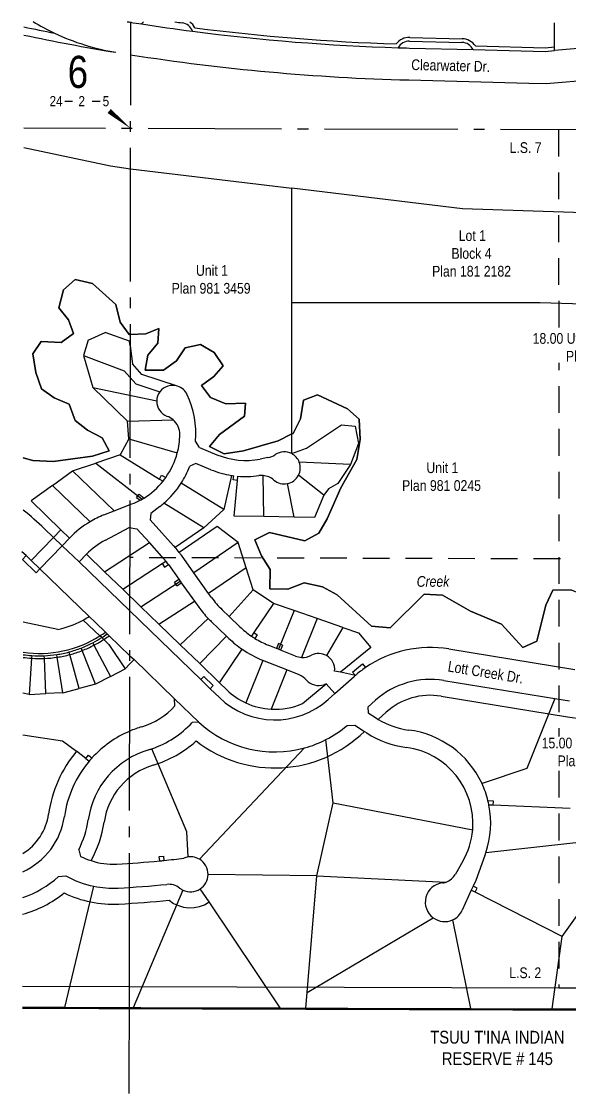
# Model space of a CAD drawing. Extents: x -19176 to -17597, y 5652440 to 5654285.
# Drawn here: x -18986 to -18472, y 5652442 to 5653446 of the extents above; entities that cross this region are included whole.
import ezdxf
from ezdxf.enums import TextEntityAlignment as Align

# ---------------------------------------------------------------- set-up
doc = ezdxf.new("R2010")
doc.units = 0
doc.header["$LTSCALE"] = 5
doc.header["$PDSIZE"] = 0.5
for name, pattern in [('BORDER2', [22.225, 6.35, -3.175, 6.35, -3.175, 0, -3.175]), ('foc-LSD', [8, 5, -3]), ('foc-QUARTERLINE', [33, 25, -3, 2, -3])]:
    doc.linetypes.add(name, pattern=pattern)
doc.layers.get('Defpoints').update_dxf_attribs({"color": 9})
for name, color, linetype in [('10', 1, 'Continuous'), ('9', 3, 'Continuous'), ('F-RW', 190, 'Continuous'), ('L-33', 7, 'Continuous'), ('L-QSEC', 8, 'foc-QUARTERLINE'), ('L-SEC', 7, 'Continuous'), ('L-SECLBL', 7, 'Continuous'), ('L-SECTION-LSD', 7, 'foc-LSD'), ('L-TITLEDB', 4, 'Continuous'), ('L-TITLEDB-T', 4, 'Continuous'), ('T-WATER', 160, 'Continuous'), ('T-WATER-T', 170, 'Continuous')]:
    doc.layers.add(name, color=color, linetype=linetype)
doc.layers.add('AS-COUNTY', color=7, linetype='BORDER2', lineweight=60, true_color=0xcc33ff)
doc.layers.add('F-RW-T', color=190, linetype='Continuous', lineweight=9)
doc.styles.add('100L', font='ARIALN.TTF', dxfattribs={"height": 11})
doc.styles.add('240', font='ARIALN.TTF', dxfattribs={"height": 30})
doc.styles.add('80CG', font='ARIALN.TTF', dxfattribs={"height": 10})
doc.styles.add('80L', font='ARIALN.TTF', dxfattribs={"height": 10})
doc.styles.add('foc-LtypeFont', font='ARIALN.TTF', dxfattribs={"height": 7.35})
doc.styles.add('SIMPLEX', font='ARIALN.TTF')
doc.linetypes.add('foc-TOPO-flowdirection-NOLINE', pattern='A,0,[">",foc-LtypeFont,S=0.3,R=0,X=0,Y=-0.945],-20,[">",foc-LtypeFont,S=0.3,R=0,X=0,Y=-0.945],0', length=20)
doc.dimstyles.new('Compass 5 000', dxfattribs={"dimscale": 5, "dimtxt": 9, "dimasz": 2, "dimexe": 0.2, "dimexo": 0.0625, "dimgap": 0.5, "dimtad": 0, "dimtih": 1, "dimtoh": 1, "dimzin": 0, "dimdsep": 46, "dimtxsty": '80CG', "dimcen": 0.1, "dimse1": 1, "dimse2": 1, "dimclrd": 256, "dimclrt": 256, "dimaunit": 1, "dimadec": 4, "dimazin": 0, "dimtfac": 0.06, "dimtofl": 0, "dimtmove": 0, "dimatfit": 1, "dimfxl": 0.2, "dimtolj": 1, "dimtzin": 0, "dimlwd": -1, "dimarcsym": 0})

# ---------------------------------------------------------------- blocks, each defined once
blk = doc.blocks.new('L-SECLBL')
at = {"layer": '9', "color": 7}
for p, q in [((-5.1, -27.8), (-12.3, -27.8)), ((20.7, -27.8), (13.5, -27.8))]:
    blk.add_line(p, q, dxfattribs=at)
at = {"layer": '10', "color": 2, "style": 'SIMPLEX'}
blk.add_attdef('SEC', text='', height=30, dxfattribs=at).set_placement((0, 0), align=Align.MIDDLE)
at = {"layer": '10', "color": 5, "style": '80L'}
blk.add_attdef('TWP', text='', height=9.5, dxfattribs=at).set_placement((-14.4, -27.4), align=Align.MIDDLE_RIGHT)
blk.add_attdef('RGE', text='', height=9.5, dxfattribs=at).set_placement((3.6, -27.4), align=Align.MIDDLE_CENTER)
blk.add_attdef('MER', text='', height=9.5, dxfattribs=at).set_placement((23.2, -27.4), align=Align.MIDDLE_LEFT)
blk = doc.blocks.new('*D18')
at = {"layer": 'Defpoints', "color": 0, "transparency": 16777216}
for p in [(-18373.2, 5652785.4), (-18360.1, 5652792.8), (-18352.5, 5652779.4)]:
    blk.add_point(p, dxfattribs=at)
at = {"layer": 'F-RW-T', "transparency": 16777216}
for p, q in [((-18343.8, 5652784.3), (-18335.1, 5652789.2)), ((-18374.3, 5652767), (-18383, 5652762.1)), ((-18383, 5652762.1), (-18393, 5652762.1))]:
    blk.add_line(p, q, dxfattribs=at)
for points in [[(-18344.6, 5652785.7), (-18343, 5652782.8), (-18352.5, 5652779.4)], [(-18375.1, 5652768.5), (-18373.5, 5652765.6), (-18365.6, 5652772)]]:
    blk.add_solid(points, dxfattribs=at)
at = {"layer": 'F-RW-T', "transparency": 16777216, "insert": (-18446.7, 5652762.1), "char_height": 10, "attachment_point": 5, "style": '80CG', "bg_fill": 3, "box_fill_scale": 1.1, "bg_fill_color": 256, "bg_fill_true_color": 13158600, "bg_fill_transparency": 0}
blk.add_mtext('\\A1;15.00 Drainage R/W\\PPlan 981 0247', dxfattribs=at)
blk = doc.blocks.new('*D19')
at = {"layer": 'Defpoints', "color": 0, "transparency": 16777216}
for p in [(-18348.9, 5653140.8), (-18348.9, 5653116.3), (-18331, 5653116.3)]:
    blk.add_point(p, dxfattribs=at)
at = {"layer": 'F-RW-T', "transparency": 16777216}
for p, q in [((-18358.9, 5653140.8), (-18368.9, 5653140.8)), ((-18320.9, 5653140.7), (-18310.9, 5653140.7))]:
    blk.add_line(p, q, dxfattribs=at)
for points in [[(-18358.9, 5653142.5), (-18358.9, 5653139.1), (-18348.9, 5653140.8)], [(-18320.9, 5653142.4), (-18320.9, 5653139.1), (-18330.9, 5653140.8)]]:
    blk.add_solid(points, dxfattribs=at)
at = {"layer": 'F-RW-T', "transparency": 16777216, "insert": (-18438.9, 5653140.8), "char_height": 10, "attachment_point": 5, "style": '80CG', "bg_fill": 3, "box_fill_scale": 1.1, "bg_fill_color": 256, "bg_fill_true_color": 13158600, "bg_fill_transparency": 0}
blk.add_mtext('\\A1;18.00 Utility & Access R/W\\PPlan 981 0246', dxfattribs=at)

msp = doc.modelspace()

# ---------------------------------------------------------------- linework, layer by layer
at = {"layer": 'AS-COUNTY', "const_width": 2, "flags": 128}
msp.add_lwpolyline([(-18984.664, 5652522.649), (-17980.058, 5652519.416)], dxfattribs=at)
at = {"layer": 'F-RW'}
for p, q in [((-18622.195, 5653427.443), (-18573.223, 5653426.206)), ((-18622.106, 5653430.924), (-18573.133, 5653429.705)), ((-18560.66, 5653422.919), (-18495.412, 5653421.242)), ((-18495.412, 5653421.242), (-18486.573, 5653422.011)), ((-18856.415, 5653017.589), (-18854.371, 5653021.347)), ((-18854.371, 5653021.347), (-18850.572, 5653019.056)), ((-18787.269, 5653016.689), (-18786.927, 5653020.72)), ((-18783.323, 5653016.31), (-18787.269, 5653016.689)), ((-18877.825, 5653000.291), (-18875.372, 5653003.384)), ((-18877.825, 5653000.291), (-18874.552, 5652997.714)), ((-18875.372, 5653003.384), (-18870.823, 5652999.805)), ((-18948.778, 5652970.142), (-18955.703, 5652962.959)), ((-18955.703, 5652962.959), (-18976.626, 5652941.351)), ((-18984.776, 5652942.268), (-18981.299, 5652945.861)), ((-18931.703, 5652939.994), (-18924.734, 5652947.197)), ((-18984.776, 5652942.268), (-18972.01, 5652929.94)), ((-18853.822, 5652938.575), (-18851.666, 5652935.22)), ((-18851.666, 5652935.22), (-18848.056, 5652937.527)), ((-18972.01, 5652929.94), (-18968.54, 5652933.55)), ((-18842.404, 5652921.101), (-18838.286, 5652923.747)), ((-18840.108, 5652917.601), (-18842.404, 5652921.101)), ((-18840.108, 5652917.601), (-18835.954, 5652920.485)), ((-18912.146, 5652870.849), (-18927.851, 5652885.619)), ((-18768.148, 5652873.875), (-18764.844, 5652871.618)), ((-18910.345, 5652869.155), (-18912.146, 5652870.849)), ((-18764.844, 5652871.618), (-18767.043, 5652868.396)), ((-18744.915, 5652863.602), (-18746.777, 5652858.953)), ((-18741.202, 5652862.113), (-18744.915, 5652863.602)), ((-18741.202, 5652862.113), (-18743.064, 5652857.466)), ((-18675.596, 5652836.879), (-18666.474, 5652844.671)), ((-18666.474, 5652844.671), (-18663.419, 5652841.139)), ((-18672.938, 5652833.805), (-18687.023, 5652836.695)), ((-18675.596, 5652836.879), (-18672.938, 5652833.805)), ((-18817.615, 5652829.873), (-18814.832, 5652832.749)), ((-18814.832, 5652832.749), (-18806.206, 5652824.19)), ((-18806.206, 5652824.19), (-18808.988, 5652821.335)), ((-18700.207, 5652825.912), (-18692.112, 5652816.878)), ((-18592.799, 5652814.353), (-18474.528, 5652794.953)), ((-18651.642, 5652792.648), (-18644.156, 5652799.357)), ((-18925.425, 5652755.97), (-18922.999, 5652759.143)), ((-18922.999, 5652759.143), (-18919.595, 5652756.566)), ((-18543.765, 5652716.186), (-18548.843, 5652716.454)), ((-18543.927, 5652712.192), (-18543.765, 5652716.186)), ((-18856.66, 5652664.215), (-18852.675, 5652664.643)), ((-18856.226, 5652660.17), (-18856.66, 5652664.215)), ((-18852.675, 5652664.643), (-18852.244, 5652660.561)), ((-18559.084, 5652634.515), (-18562.812, 5652636.419)), ((-18560.903, 5652630.948), (-18559.084, 5652634.515))]:
    msp.add_line(p, q, dxfattribs=at)
for centre, radius, start, end in [((-18863.494, 5653436.463), 11.985, 130.707647, 144.186622), ((-18572.315, 5655387.947), 1961.104, 262.098355, 262.297822), ((-18836.875, 5653432.684), 15.481, 27.853775, 55.370822), ((-18572.557, 5655387.961), 1990.068, 258.089437, 258.930281), ((-18836.888, 5653432.677), 11.985, 19.601444, 81.659731), ((-18572.127, 5655387.904), 1964.099, 262.656094, 268.169853), ((-18622.521, 5653415.449), 15.481, 88.465706, 142.809186), ((-18622.51, 5653415.462), 11.985, 88.492367, 151.122489), ((-18573.52, 5653414.224), 11.985, 25.824722, 88.581333), ((-18573.471, 5653414.228), 15.481, 34.15183, 88.747836), ((-18774.379, 5653107.306), 87.49, 260.441972, 261.7544), ((-18915.196, 5652889.543), 97.489, 37.516072, 41.056633), ((-18968.538, 5652959.421), 105, 302.484111, 305.838475), ((-18968.579, 5652959.395), 105, 261.466115, 302.510678), ((-18968.595, 5652959.374), 109.796, 297.59668, 303.142497), ((-18968.531, 5652959.425), 107.398, 302.804856, 306.063925), ((-18968.589, 5652959.378), 109.796, 303.139333, 306.322894), ((-18968.61, 5652959.367), 109.796, 284.967164, 291.282925), ((-18968.602, 5652959.371), 109.796, 291.278353, 297.600931), ((-18968.651, 5652959.363), 109.796, 261.875328, 266.032769), ((-18968.641, 5652959.362), 109.796, 266.027364, 272.34478), ((-18968.635, 5652959.362), 109.796, 272.341678, 278.659703), ((-18968.624, 5652959.364), 109.796, 278.653947, 284.97463), ((-18602.803, 5652753.172), 61.993, 80.713361, 131.840408), ((-18455.876, 5652913.481), 119.987, 261.05703, 295.948164), ((-18748.423, 5652867.168), 119.987, 232.141797, 314.364003), ((-18892.176, 5652850.107), 104.639, 286.631694, 312.072936), ((-18843.59, 5652687.404), 117.837, 140.231161, 171.927714), ((-18843.532, 5652687.235), 65.343, 106.624583, 171.822483), ((-19011.876, 5652711.348), 52.144, 301.739316, 351.844444), ((-19011.747, 5652711.677), 104.639, 330.690858, 351.676522), ((-19011.843, 5652711.35), 104.639, 285.130057, 309.179853), ((-18899.924, 5652724.314), 104.639, 244.034986, 273.000478), ((-18940.744, 5653543.208), 924.549, 272.870325, 275.794508), ((-18827.528, 5652647.689), 31.397, 230.730544, 304.202903)]:
    msp.add_arc(centre, radius, start, end, dxfattribs=at)
at = {"layer": 'L-QSEC'}
for p, q in [((-18884.634, 5652542.437), (-18883.269, 5653445.583)), ((-18082.036, 5653343.244), (-18983.42, 5653345.875)), ((-18884.785, 5652442.437), (-18884.634, 5652542.437))]:
    msp.add_line(p, q, dxfattribs=at)
at = {"layer": 'L-SEC'}
for p, q in [((-18884.634, 5652542.437), (-18984.633, 5652542.761)), ((-18482.37, 5652541.13), (-18884.634, 5652542.437)), ((-18080.108, 5652539.823), (-18482.37, 5652541.13)), ((-18984.664, 5652522.649), (-18884.664, 5652522.325)), ((-18884.664, 5652522.325), (-18482.362, 5652521.019)), ((-18482.362, 5652521.019), (-18080.06, 5652519.711))]:
    msp.add_line(p, q, dxfattribs=at)
at = {"layer": 'L-SECLBL', "flags": 128}
msp.add_lwpolyline([(-18883.42, 5653345.584, 0, 5, 0), (-18903.493, 5653362.048, 0, 0, 0)], format="xyseb", dxfattribs=at)
at = {"layer": 'L-SECTION-LSD'}
for p, q in [((-18482.728, 5653344.414), (-18482.37, 5652541.13)), ((-18081.073, 5652941.533), (-18884.027, 5652944.01))]:
    msp.add_line(p, q, dxfattribs=at)
at = {"layer": 'L-TITLEDB'}
for p, q in [((-18883.489, 5653445.094), (-18883.497, 5653422.331)), ((-18486.573, 5653422.011), (-18486.463, 5653444.425)), ((-18486.573, 5653422.011), (-18486.463, 5653444.425)), ((-18324.731, 5653432.758), (-18486.592, 5653418.5)), ((-18883.497, 5653422.331), (-18883.505, 5653414.733)), ((-18622.376, 5653420.988), (-18562.731, 5653419.445)), ((-18622.376, 5653420.988), (-18562.731, 5653419.445)), ((-18562.731, 5653419.445), (-18495.304, 5653417.74)), ((-18562.731, 5653419.445), (-18495.304, 5653417.74)), ((-18495.304, 5653417.74), (-18486.592, 5653418.5)), ((-18495.304, 5653417.74), (-18486.592, 5653418.5)), ((-18486.592, 5653418.5), (-18486.573, 5653422.011)), ((-18486.592, 5653418.5), (-18486.573, 5653422.011)), ((-18494.346, 5653387.777), (-18341.332, 5653401.166)), ((-18623.081, 5653391.075), (-18510.577, 5653388.191)), ((-18510.577, 5653388.191), (-18494.346, 5653387.777)), ((-18983.447, 5653327.865), (-18902.312, 5653310.575)), ((-18983.447, 5653327.865), (-18902.312, 5653310.575)), ((-18902.312, 5653310.575), (-18883.407, 5653308.014)), ((-18902.312, 5653310.575), (-18883.407, 5653308.014)), ((-18883.407, 5653308.014), (-18732.492, 5653289.739)), ((-18883.407, 5653308.014), (-18732.492, 5653289.739)), ((-18572.681, 5653270.424), (-18732.492, 5653289.739)), ((-18732.472, 5653182.491), (-18732.492, 5653289.739)), ((-18572.681, 5653270.424), (-18732.492, 5653289.739)), ((-18400.777, 5653264.617), (-18572.681, 5653270.424)), ((-18400.777, 5653264.617), (-18572.681, 5653270.424)), ((-18732.585, 5653041.33), (-18732.472, 5653182.491)), ((-18732.585, 5653041.33), (-18732.472, 5653182.491)), ((-18499.899, 5653182.449), (-18732.472, 5653182.491)), ((-18499.899, 5653182.449), (-18732.472, 5653182.491)), ((-18403.295, 5653179.404), (-18499.899, 5653182.449)), ((-18403.295, 5653179.404), (-18499.899, 5653182.449)), ((-18923.146, 5653147.571), (-18907.274, 5653154.878)), ((-18923.146, 5653147.571), (-18907.274, 5653154.878)), ((-18884.364, 5653146.628), (-18907.274, 5653154.878)), ((-18884.364, 5653146.628), (-18907.274, 5653154.878)), ((-18923.146, 5653147.571), (-18927.448, 5653133.162)), ((-18923.146, 5653147.571), (-18927.448, 5653133.162)), ((-18883.763, 5653142.228), (-18884.364, 5653146.628)), ((-18883.763, 5653142.228), (-18884.364, 5653146.628)), ((-18883.763, 5653142.228), (-18881.65, 5653125.281)), ((-18883.763, 5653142.228), (-18881.65, 5653125.281)), ((-18927.448, 5653133.162), (-18889.468, 5653118.861)), ((-18927.448, 5653133.162), (-18918.964, 5653103.285)), ((-18927.448, 5653133.162), (-18918.964, 5653103.285)), ((-18872.842, 5653115.273), (-18881.65, 5653125.281)), ((-18872.842, 5653115.273), (-18881.65, 5653125.281)), ((-18889.468, 5653118.861), (-18878.475, 5653106.59)), ((-18839.482, 5653104.561), (-18872.842, 5653115.273)), ((-18839.482, 5653104.561), (-18872.842, 5653115.273)), ((-18878.475, 5653106.59), (-18855.956, 5653099.325)), ((-18918.964, 5653103.285), (-18858.994, 5653090.68)), ((-18886.399, 5653071.673), (-18918.964, 5653103.285)), ((-18886.399, 5653071.673), (-18918.964, 5653103.285)), ((-18886.399, 5653071.673), (-18843.689, 5653073.082)), ((-18885.083, 5653055.291), (-18886.399, 5653071.673)), ((-18885.083, 5653055.291), (-18886.399, 5653071.673)), ((-18718.879, 5653046.379), (-18686.091, 5653068.355)), ((-18686.091, 5653068.355), (-18673.299, 5653067.115)), ((-18673.299, 5653067.115), (-18670.143, 5653050.696)), ((-18885.083, 5653055.291), (-18893.295, 5653040.222)), ((-18885.083, 5653055.291), (-18893.295, 5653040.222)), ((-18885.083, 5653055.291), (-18839.706, 5653041.996)), ((-18819.01, 5653046.94), (-18822.691, 5653053.097)), ((-18819.01, 5653046.94), (-18822.691, 5653053.097)), ((-18819.01, 5653046.94), (-18802.64, 5653040.299)), ((-18819.01, 5653046.94), (-18802.64, 5653040.299)), ((-18732.585, 5653041.33), (-18718.879, 5653046.379)), ((-18670.143, 5653050.696), (-18677.414, 5653031.173)), ((-18893.295, 5653040.222), (-18915.895, 5653032.425)), ((-18893.295, 5653040.222), (-18915.895, 5653032.425)), ((-18893.295, 5653040.222), (-18856.415, 5653017.589)), ((-18754.897, 5653037.584), (-18762.001, 5653036.215)), ((-18754.897, 5653037.584), (-18762.001, 5653036.215)), ((-18956.656, 5653011.609), (-18937.961, 5653025.283)), ((-18956.656, 5653011.609), (-18937.961, 5653025.283)), ((-18937.961, 5653025.283), (-18915.895, 5653032.425)), ((-18937.961, 5653025.283), (-18915.895, 5653032.425)), ((-18937.961, 5653025.283), (-18898.85, 5652987.818)), ((-18915.895, 5653032.425), (-18872.66, 5652998.737)), ((-18822.312, 5653032.049), (-18827.995, 5653029.526)), ((-18808.21, 5653026.326), (-18822.312, 5653032.049)), ((-18677.414, 5653031.173), (-18725.51, 5653033.382)), ((-18677.414, 5653031.173), (-18689.471, 5653013.545)), ((-18856.415, 5653017.589), (-18853.001, 5653015.703)), ((-18788.906, 5653021.03), (-18796.108, 5652989.196)), ((-18786.412, 5652982.826), (-18783.323, 5653016.31)), ((-18783.323, 5653016.31), (-18782.943, 5653020.285)), ((-18758.763, 5652982.377), (-18759.454, 5653020.854)), ((-18702.635, 5653002.555), (-18726.198, 5653021.138)), ((-18956.656, 5653011.609), (-18976.66, 5652997.058)), ((-18956.656, 5653011.609), (-18976.66, 5652997.058)), ((-18956.656, 5653011.609), (-18921.246, 5652977.679)), ((-18796.108, 5652989.196), (-18836.132, 5653013.581)), ((-18730.361, 5652981.865), (-18736.598, 5653013.312)), ((-18698.294, 5653008.278), (-18702.635, 5653002.555)), ((-18689.471, 5653013.545), (-18698.294, 5653008.278)), ((-18948.778, 5652970.142), (-18976.66, 5652997.058)), ((-18948.778, 5652970.142), (-18976.66, 5652997.058)), ((-18898.85, 5652987.818), (-18882.187, 5652994.3)), ((-18814.757, 5652972.019), (-18852.399, 5652994.88)), ((-18702.635, 5653002.555), (-18711.362, 5652981.523)), ((-18908.454, 5652984.037), (-18898.85, 5652987.818)), ((-18864.607, 5652985.332), (-18865.154, 5652979.338)), ((-18856.184, 5652991.809), (-18864.607, 5652985.332)), ((-18796.108, 5652989.196), (-18814.757, 5652972.019)), ((-18865.154, 5652979.338), (-18843.141, 5652955.209)), ((-18758.763, 5652982.377), (-18786.412, 5652982.826)), ((-18730.361, 5652981.865), (-18758.763, 5652982.377)), ((-18711.362, 5652981.523), (-18730.361, 5652981.865)), ((-18955.703, 5652962.959), (-18964.244, 5652971.206)), ((-18940.689, 5652962.326), (-18948.778, 5652970.142)), ((-18940.689, 5652962.326), (-18948.778, 5652970.142)), ((-18907.055, 5652960.298), (-18884.697, 5652972.263)), ((-18884.697, 5652972.263), (-18877.69, 5652970.989)), ((-18877.69, 5652970.989), (-18865.885, 5652958.042)), ((-18814.757, 5652972.019), (-18841.683, 5652953.574)), ((-18802.397, 5652973.243), (-18837.869, 5652948.913)), ((-18782.85, 5652958.069), (-18802.397, 5652973.243)), ((-18947.622, 5652955.138), (-18968.54, 5652933.55)), ((-18947.622, 5652955.138), (-18955.703, 5652962.959)), ((-18947.622, 5652955.138), (-18940.689, 5652962.326)), ((-18947.622, 5652955.138), (-18940.689, 5652962.326)), ((-18947.622, 5652955.138), (-18931.703, 5652939.994)), ((-18907.771, 5652930.846), (-18865.885, 5652958.042)), ((-18854.205, 5652945.161), (-18865.885, 5652958.042)), ((-18782.85, 5652958.069), (-18824.112, 5652929.72)), ((-18775.367, 5652934.596), (-18782.85, 5652958.069)), ((-18981.299, 5652945.861), (-18985.152, 5652949.569)), ((-18976.626, 5652941.351), (-18981.299, 5652945.861)), ((-18907.771, 5652930.846), (-18924.734, 5652947.197)), ((-18824.112, 5652929.72), (-18835.945, 5652946.318)), ((-18968.54, 5652933.55), (-18976.626, 5652941.351)), ((-18931.703, 5652939.994), (-18817.615, 5652829.873)), ((-18890.842, 5652914.507), (-18853.822, 5652938.575)), ((-18853.822, 5652938.575), (-18850.463, 5652940.722)), ((-18848.056, 5652937.527), (-18838.286, 5652923.747)), ((-18775.367, 5652934.596), (-18810.387, 5652910.502)), ((-18768.78, 5652913.894), (-18775.367, 5652934.596)), ((-18968.54, 5652933.55), (-18922.32, 5652888.965)), ((-18968.54, 5652933.55), (-18922.32, 5652888.965)), ((-18890.842, 5652914.507), (-18907.771, 5652930.846)), ((-18838.286, 5652923.747), (-18837.121, 5652922.115)), ((-18810.387, 5652910.502), (-18824.112, 5652929.72)), ((-18874.014, 5652898.114), (-18890.842, 5652914.507)), ((-18874.014, 5652898.114), (-18837.121, 5652922.115)), ((-18837.121, 5652922.115), (-18835.954, 5652920.485)), ((-18835.954, 5652920.485), (-18823.654, 5652903.248)), ((-18768.78, 5652913.894), (-18791.135, 5652888.86)), ((-18749.568, 5652901.121), (-18768.78, 5652913.894)), ((-18807.598, 5652906.661), (-18810.387, 5652910.502)), ((-18857.15, 5652881.706), (-18874.014, 5652898.114)), ((-18857.15, 5652881.706), (-18823.654, 5652903.248)), ((-18823.654, 5652903.248), (-18819.675, 5652897.808)), ((-18791.135, 5652888.86), (-18797.77, 5652895.251)), ((-18749.568, 5652901.121), (-18768.148, 5652873.875)), ((-18730.377, 5652894.515), (-18749.568, 5652901.121)), ((-18730.377, 5652894.515), (-18744.92, 5652858.21)), ((-18708.735, 5652887.076), (-18730.377, 5652894.515)), ((-18951.612, 5652876.807), (-18984.118, 5652883.627)), ((-18951.612, 5652876.807), (-18984.118, 5652883.627)), ((-18922.32, 5652888.965), (-18916.429, 5652883.282)), ((-18922.32, 5652888.965), (-18916.429, 5652883.282)), ((-18836.987, 5652862.285), (-18810.878, 5652887.16)), ((-18793.677, 5652870.59), (-18808.062, 5652884.351)), ((-18781.21, 5652879.383), (-18791.135, 5652888.86)), ((-18708.735, 5652887.076), (-18723.342, 5652850.655)), ((-18684.708, 5652878.768), (-18708.735, 5652887.076)), ((-18916.429, 5652883.282), (-18907.061, 5652874.3)), ((-18916.429, 5652883.282), (-18907.061, 5652874.3)), ((-18907.061, 5652874.3), (-18905.307, 5652872.609)), ((-18907.061, 5652874.3), (-18905.307, 5652872.609)), ((-18836.987, 5652862.285), (-18857.15, 5652881.706)), ((-18768.148, 5652873.875), (-18770.404, 5652870.564)), ((-18684.708, 5652878.768), (-18699.891, 5652852.3)), ((-18684.708, 5652878.768), (-18670.124, 5652873.753)), ((-18670.124, 5652873.753), (-18658.665, 5652859.768)), ((-18918.925, 5652864.331), (-18917.733, 5652862.07)), ((-18908.566, 5652867.441), (-18910.345, 5652869.155)), ((-18903.68, 5652862.73), (-18908.566, 5652867.441)), ((-18905.307, 5652872.609), (-18903.553, 5652870.916)), ((-18905.307, 5652872.609), (-18903.553, 5652870.916)), ((-18903.553, 5652870.916), (-18884.122, 5652852.226)), ((-18903.553, 5652870.916), (-18884.122, 5652852.226)), ((-18818.706, 5652844.797), (-18793.677, 5652870.59)), ((-18791.516, 5652868.463), (-18793.677, 5652870.59)), ((-18940.253, 5652853.297), (-18940.914, 5652855.746)), ((-18928.757, 5652857.059), (-18929.686, 5652859.433)), ((-18916.428, 5652825.581), (-18928.757, 5652857.059)), ((-18917.733, 5652862.07), (-18902.314, 5652832.843)), ((-18903.68, 5652862.73), (-18888.457, 5652840.091)), ((-18818.706, 5652844.797), (-18836.987, 5652862.285)), ((-18800.289, 5652826.826), (-18778.84, 5652858.208)), ((-18746.777, 5652858.953), (-18754.601, 5652862.135)), ((-18744.92, 5652858.21), (-18746.777, 5652858.953)), ((-18743.064, 5652857.466), (-18744.92, 5652858.21)), ((-18729.103, 5652851.879), (-18743.064, 5652857.466)), ((-18658.665, 5652859.768), (-18687.023, 5652836.695)), ((-18585.364, 5652858.514), (-18467.515, 5652839.315)), ((-18976.247, 5652849.83), (-18978.505, 5652816.055)), ((-18976.082, 5652852.31), (-18976.247, 5652849.83)), ((-18964.149, 5652849.658), (-18964.257, 5652852.166)), ((-18962.719, 5652816.725), (-18964.149, 5652849.658)), ((-18952.103, 5652850.818), (-18952.489, 5652853.317)), ((-18946.935, 5652817.394), (-18952.103, 5652850.818)), ((-18931.68, 5652821.487), (-18940.253, 5652853.297)), ((-18884.159, 5652844.538), (-18888.457, 5652840.091)), ((-18884.159, 5652844.538), (-18888.457, 5652840.091)), ((-18884.159, 5652844.538), (-18880.268, 5652848.537)), ((-18884.159, 5652844.538), (-18880.268, 5652848.537)), ((-18884.122, 5652852.226), (-18880.268, 5652848.537)), ((-18884.122, 5652852.226), (-18880.268, 5652848.537)), ((-18880.268, 5652848.537), (-18842.407, 5652811.982)), ((-18880.268, 5652848.537), (-18842.407, 5652811.982)), ((-18800.289, 5652826.826), (-18818.706, 5652844.797)), ((-18759.64, 5652847.859), (-18775.619, 5652808.135)), ((-18760.097, 5652848.067), (-18759.64, 5652847.859)), ((-18737.117, 5652839), (-18759.64, 5652847.859)), ((-18902.314, 5652832.843), (-18888.457, 5652840.091)), ((-18902.314, 5652832.843), (-18888.457, 5652840.091)), ((-18737.117, 5652839), (-18751.729, 5652802.125)), ((-18725.59, 5652834.335), (-18737.117, 5652839)), ((-18687.023, 5652836.695), (-18692.43, 5652837.789)), ((-18916.428, 5652825.581), (-18931.68, 5652821.487)), ((-18916.428, 5652825.581), (-18931.68, 5652821.487)), ((-18902.314, 5652832.843), (-18916.428, 5652825.581)), ((-18902.314, 5652832.843), (-18916.428, 5652825.581)), ((-18817.615, 5652829.873), (-18808.988, 5652821.335)), ((-18793.375, 5652820.222), (-18800.289, 5652826.826)), ((-18722.653, 5652807.391), (-18700.207, 5652825.912)), ((-18700.207, 5652825.912), (-18702.536, 5652825.119)), ((-18692.112, 5652816.878), (-18674.085, 5652832.797)), ((-18590.328, 5652829.03), (-18486.187, 5652812.04)), ((-18978.505, 5652816.055), (-18984.219, 5652817.082)), ((-18978.505, 5652816.055), (-18984.219, 5652817.082)), ((-18978.505, 5652816.055), (-18962.719, 5652816.725)), ((-18978.505, 5652816.055), (-18962.719, 5652816.725)), ((-18946.935, 5652817.394), (-18962.719, 5652816.725)), ((-18946.935, 5652817.394), (-18962.719, 5652816.725)), ((-18946.935, 5652817.394), (-18931.68, 5652821.487)), ((-18946.935, 5652817.394), (-18931.68, 5652821.487)), ((-18808.988, 5652821.335), (-18800.33, 5652813.002)), ((-18698.473, 5652811.244), (-18692.112, 5652816.878)), ((-18842.407, 5652811.982), (-18819.661, 5652789.994)), ((-18842.055, 5652805.341), (-18842.407, 5652811.982)), ((-18842.055, 5652805.341), (-18842.407, 5652811.982)), ((-18661.283, 5652804.158), (-18654.131, 5652810.525)), ((-18661.283, 5652804.158), (-18660.882, 5652798.71)), ((-18486.187, 5652812.04), (-18512.61, 5652746.642)), ((-18486.187, 5652812.04), (-18472.454, 5652809.945)), ((-18660.882, 5652798.71), (-18653.324, 5652793.699)), ((-18819.661, 5652789.994), (-18825.857, 5652789.759)), ((-18680.817, 5652786.897), (-18673.632, 5652787.346)), ((-18673.632, 5652787.346), (-18664.527, 5652781.388)), ((-18984.278, 5652778.171), (-18947.174, 5652772.683)), ((-18984.278, 5652778.171), (-18947.174, 5652772.683)), ((-18693.81, 5652714.463), (-18700.524, 5652773.705)), ((-18664.527, 5652781.388), (-18662.359, 5652779.967)), ((-18947.174, 5652772.683), (-18934.164, 5652762.783)), ((-18947.174, 5652772.683), (-18934.164, 5652762.783)), ((-18830.74, 5652687.379), (-18863.599, 5652765.144)), ((-18818.881, 5652661.669), (-18720.493, 5652765.899)), ((-18925.425, 5652755.97), (-18934.164, 5652762.783)), ((-18925.425, 5652755.97), (-18934.164, 5652762.783)), ((-18925.425, 5652755.97), (-18922.247, 5652753.557)), ((-18925.425, 5652755.97), (-18922.247, 5652753.557)), ((-18512.61, 5652746.642), (-18554.44, 5652732.652)), ((-18709.148, 5652646.193), (-18693.81, 5652714.463)), ((-18693.81, 5652714.463), (-18563.163, 5652689.201)), ((-18543.927, 5652712.192), (-18547.919, 5652712.342)), ((-18471.914, 5652709.335), (-18543.927, 5652712.192)), ((-18829.61, 5652663.855), (-18830.74, 5652687.379)), ((-18412.814, 5652683.133), (-18550.811, 5652667.815)), ((-18479.328, 5652589.359), (-18412.814, 5652683.133)), ((-18932.076, 5652670.567), (-18930.287, 5652664.459)), ((-18551.722, 5652665.202), (-18560.339, 5652641.874)), ((-18572.351, 5652659.828), (-18579.347, 5652647.673)), ((-18951.108, 5652645.519), (-18944.045, 5652646.305)), ((-18709.148, 5652646.193), (-18810.924, 5652647.342)), ((-18718.184, 5652536.894), (-18709.148, 5652646.193)), ((-18709.148, 5652646.193), (-18588.103, 5652640.403)), ((-18945.005, 5652522.824), (-18917.8, 5652636.46)), ((-18834.595, 5652632.867), (-18880.979, 5652522.611)), ((-18809.879, 5652621.722), (-18818.206, 5652633.963)), ((-18564.464, 5652632.771), (-18572.865, 5652614.172)), ((-18562.812, 5652636.419), (-18564.464, 5652632.771)), ((-18560.903, 5652630.948), (-18564.464, 5652632.771)), ((-18560.339, 5652641.874), (-18562.812, 5652636.419)), ((-18479.328, 5652589.359), (-18560.903, 5652630.948)), ((-18743.393, 5652522.582), (-18809.879, 5652621.722)), ((-18718.184, 5652536.894), (-18600.154, 5652606.943)), ((-18581.935, 5652604.896), (-18565.189, 5652522.013)), ((-18488.701, 5652521.77), (-18479.328, 5652589.359)), ((-18719.427, 5652522.503), (-18718.184, 5652536.894)), ((-18945.005, 5652522.824), (-18984.663, 5652522.956)), ((-18945.005, 5652522.824), (-18984.663, 5652522.956)), ((-18884.767, 5652522.622), (-18945.005, 5652522.824)), ((-18884.767, 5652522.622), (-18945.005, 5652522.824)), ((-18880.979, 5652522.611), (-18884.767, 5652522.622)), ((-18880.979, 5652522.611), (-18884.767, 5652522.622)), ((-18880.979, 5652522.611), (-18743.393, 5652522.582)), ((-18880.979, 5652522.611), (-18743.393, 5652522.582)), ((-18743.393, 5652522.582), (-18719.427, 5652522.503)), ((-18743.393, 5652522.582), (-18719.427, 5652522.503)), ((-18719.427, 5652522.503), (-18565.189, 5652522.013)), ((-18719.427, 5652522.503), (-18565.189, 5652522.013)), ((-18565.189, 5652522.013), (-18488.701, 5652521.77)), ((-18565.189, 5652522.013), (-18488.701, 5652521.77)), ((-18488.701, 5652521.77), (-18275.906, 5652521.232)), ((-18488.701, 5652521.77), (-18275.906, 5652521.232))]:
    msp.add_line(p, q, dxfattribs=at)
for centre, radius, start, end in [((-18862.438, 5653628.847), 214.737, 238.450458, 244.567403), ((-18572.077, 5655387.892), 1967.597, 260.802237, 260.893514), ((-18572.077, 5655387.892), 1967.597, 260.802237, 260.893514), ((-18572.231, 5655387.92), 1967.6, 260.898072, 261.200961), ((-18572.231, 5655387.92), 1967.6, 260.898072, 261.200961), ((-18572.138, 5655387.903), 1967.598, 261.1982, 262.598797), ((-18572.138, 5655387.903), 1967.598, 261.1982, 262.598797), ((-18572.176, 5655387.908), 1967.598, 262.5999, 268.228392), ((-18572.176, 5655387.908), 1967.598, 262.5999, 268.228392), ((-18571.753, 5655390.26), 1999.986, 258.125485, 260.631853), ((-18862.403, 5653628.831), 214.737, 244.556983, 260.645767), ((-18579.111, 5655388.112), 1967.6, 268.430431, 268.740044), ((-18579.104, 5655388.372), 1967.86, 268.430453, 268.740025), ((-18572.96, 5655388.007), 1997.561, 261.056419, 268.562222), ((-18844.006, 5653090.261), 14.998, 72.443444, 142.816222), ((-18844.005, 5653090.273), 14.986, 24.572089, 72.435169), ((-18844.005, 5653090.273), 14.986, 24.572089, 72.435169), ((-18844.001, 5653090.268), 14.998, 142.850072, 178.4263), ((-18908.379, 5653060.312), 85.991, 355.186867, 24.891203), ((-18908.379, 5653060.312), 85.991, 355.186867, 24.891203), ((-18843.999, 5653090.338), 14.998, 178.695589, 249.923411), ((-18855.316, 5653059.343), 17.998, 49.759853, 69.956778), ((-18855.391, 5653059.407), 17.998, 359.161831, 49.447806), ((-18908.382, 5653059.982), 70.992, 345.324464, 359.323556), ((-18908.264, 5653060.426), 70.992, 324.356939, 344.9531), ((-18775.367, 5653107.465), 72.492, 247.899936, 280.624833), ((-18775.367, 5653107.465), 72.492, 247.899936, 280.624833), ((-18758.138, 5653055.288), 17.998, 280.372386, 304.178903), ((-18758.138, 5653055.288), 17.998, 280.372386, 304.178903), ((-18739.532, 5653028.038), 14.998, 62.406158, 124.495892), ((-18739.532, 5653028.038), 14.998, 62.406158, 124.495892), ((-18739.522, 5653028.032), 14.998, 20.894614, 62.453056), ((-18908.241, 5653060.429), 85.991, 326.988911, 338.938422), ((-18775.563, 5653107.497), 87.49, 248.09013, 261.227733), ((-18739.52, 5653028.029), 14.998, 332.648733, 20.90795), ((-18908.497, 5653059.975), 70.992, 302.051389, 321.4189), ((-18909.255, 5653059.009), 70.992, 322.410011, 325.752522), ((-18775.326, 5653107.444), 87.49, 265.004975, 277.79465), ((-18761.047, 5653002.926), 17.998, 84.922572, 97.704489), ((-18760.935, 5653002.917), 17.998, 49.696597, 85.281731), ((-18739.523, 5653028.023), 14.998, 229.355061, 281.246564), ((-18739.524, 5653028.023), 14.998, 281.247506, 332.675506), ((-18908.468, 5653060.077), 85.991, 310.694928, 327.267511), ((-18907.298, 5653060.703), 70.992, 290.714708, 297.469172), ((-18907.354, 5653060.674), 70.992, 297.519647, 299.254956), ((-18907.417, 5653060.639), 70.992, 299.313094, 301.028097), ((-18908.461, 5653060.083), 85.991, 307.441539, 310.689192), ((-19168.789, 5652759.023), 294.72, 46.050033, 51.160965), ((-18874.473, 5652899.631), 90.99, 111.929197, 120.933217), ((-18875.106, 5652899.255), 90.99, 120.470089, 136.119064), ((-18875.341, 5652899.027), 68.992, 117.365858, 135.718511), ((-18915.19, 5652889.535), 97.489, 41.062603, 42.349525), ((-18915.368, 5652889.809), 82.491, 38.111992, 42.145169), ((-18915.186, 5652889.529), 97.489, 35.627342, 37.526175), ((-18915.126, 5652889.502), 82.491, 35.604294, 38.383061), ((-18740.444, 5652954.568), 82.491, 215.503572, 225.977383), ((-18740.312, 5652954.426), 97.489, 215.504555, 223.628394), ((-18968.753, 5652959.469), 84.42, 281.714317, 298.045139), ((-18968.753, 5652959.469), 84.42, 281.714317, 298.045139), ((-18968.749, 5652959.471), 84.42, 298.041939, 298.976756), ((-18968.749, 5652959.471), 84.42, 298.041939, 298.976756), ((-18968.747, 5652959.472), 84.42, 298.975525, 303.363772), ((-18968.747, 5652959.472), 84.42, 298.975525, 303.363772), ((-18740.616, 5652954.744), 97.489, 223.886722, 226.224547), ((-18723.836, 5652938.653), 82.491, 225.931619, 235.630261), ((-18968.733, 5652959.481), 107.398, 291.319553, 297.630475), ((-18967.211, 5652960.262), 107.398, 296.717867, 301.970939), ((-18724.078, 5652938.863), 97.489, 226.230956, 235.825111), ((-18724.028, 5652938.784), 82.491, 235.791886, 238.570661), ((-18723.876, 5652938.691), 82.491, 238.447161, 248.133319), ((-18968.723, 5652959.481), 107.398, 278.694039, 285.007325), ((-18968.753, 5652959.473), 107.398, 285.023967, 291.331433), ((-18723.357, 5652938.369), 97.489, 235.311164, 247.860308), ((-18707.31, 5652839.266), 14.998, 60.349653, 117.306003), ((-18602.828, 5652752.961), 106.988, 80.605203, 124.494633), ((-18968.863, 5652959.465), 107.398, 261.808931, 266.145739), ((-18968.869, 5652959.466), 107.398, 266.149064, 272.461139), ((-18968.807, 5652959.468), 107.398, 272.427947, 278.739172), ((-18722.532, 5652868.635), 17.998, 248.585036, 267.42173), ((-18722.367, 5652868.627), 17.998, 266.893989, 297.01923), ((-18707.353, 5652839.29), 14.998, 354.254789, 60.162486), ((-18732.254, 5652817.616), 17.998, 41.089311, 68.268192), ((-18602.93, 5652752.901), 106.988, 130.870308, 131.688158), ((-18602.985, 5652752.854), 106.988, 124.392536, 130.831503), ((-18707.392, 5652839.31), 14.998, 221.129436, 288.887364), ((-18602.88, 5652753.069), 76.992, 80.616642, 131.733455), ((-18748.427, 5652867.165), 64.993, 226.243408, 245.266903), ((-18892.12, 5652850.081), 67.143, 286.567631, 318.215378), ((-18892.12, 5652850.081), 67.143, 286.567631, 318.215378), ((-18748.452, 5652867.153), 74.992, 226.228169, 311.794281), ((-18748.105, 5652867.016), 64.993, 244.954628, 266.803744), ((-18748.473, 5652867.036), 64.993, 267.127883, 293.407453), ((-18614.458, 5652854.002), 71.742, 237.197953, 238.781542), ((-18843.653, 5652687.155), 102.839, 106.566192, 113.293344), ((-18843.653, 5652687.155), 102.839, 106.566192, 113.293344), ((-18892.124, 5652850.125), 89.64, 288.554744, 317.668028), ((-18748.413, 5652867.107), 104.989, 227.263875, 285.422544), ((-18748.699, 5652866.989), 104.989, 297.313019, 310.282653), ((-18614.24, 5652853.869), 71.742, 238.577364, 262.875433), ((-18843.753, 5652687.112), 102.839, 113.232578, 137.517555), ((-18843.753, 5652687.112), 102.839, 113.232578, 137.517555), ((-18748.533, 5652867.074), 104.989, 285.490686, 297.211219), ((-18614.178, 5652853.892), 88.24, 236.905767, 262.792269), ((-18634.315, 5652695.151), 88.24, 25.149886, 82.722517), ((-18843.589, 5652687.221), 80.341, 106.592197, 171.826825), ((-18892.084, 5652850.138), 89.64, 286.561911, 288.527672), ((-18634.652, 5652695.226), 71.742, 355.182908, 82.469136), ((-18843.607, 5652687.287), 102.839, 139.879519, 171.883653), ((-18843.782, 5652687.081), 102.839, 137.493822, 139.728822), ((-18843.782, 5652687.081), 102.839, 137.493822, 139.728822), ((-18634.647, 5652695.866), 88.24, 13.492292, 24.637669), ((-18634.453, 5652695.074), 88.24, 11.285347, 14.022236), ((-18634.559, 5652695.612), 88.24, 341.6385, 10.929192), ((-19011.875, 5652711.363), 67.143, 294.088326, 351.817072), ((-19011.829, 5652711.493), 89.64, 332.834586, 351.757922), ((-18634.634, 5652695.435), 71.742, 330.243094, 355.015011), ((-18900.038, 5652724.402), 67.143, 243.222547, 252.253953), ((-18947.108, 5653542.527), 887.053, 276.139114, 277.355447), ((-18827.262, 5652647.626), 16.398, 98.232061, 112.521603), ((-18827.336, 5652647.615), 16.398, 82.724036, 97.972611), ((-18827.329, 5652647.615), 16.398, 58.993342, 82.746761), ((-18634.582, 5652695.544), 88.24, 339.888517, 341.685275), ((-18899.675, 5652724.285), 67.143, 251.928444, 272.810458), ((-18941.212, 5653543.142), 887.053, 272.896772, 275.497755), ((-18940.998, 5653543.163), 887.053, 275.483864, 275.742336), ((-18827.319, 5652647.609), 16.398, 359.067808, 59.033064), ((-19012.028, 5652711.277), 89.64, 287.878967, 312.812603), ((-18899.826, 5652724.279), 89.64, 240.442847, 258.433261), ((-18827.32, 5652647.595), 16.398, 303.760767, 359.115133), ((-18593.55, 5652655.87), 16.398, 289.404242, 330.012397), ((-18899.896, 5652724.294), 89.64, 258.478633, 272.985003), ((-18940.833, 5653543.182), 909.551, 272.874067, 275.7572), ((-18847.835, 5652621.714), 16.598, 51.789155, 96.081386), ((-18827.338, 5652647.572), 16.398, 231.403339, 243.73425), ((-18827.348, 5652647.577), 16.398, 243.770033, 303.878192), ((-18589.497, 5652621.571), 18.098, 96.3683, 233.923822), ((-18593.739, 5652655.802), 16.398, 277.832217, 290.103308), ((-18589.48, 5652621.346), 18.098, 294.637244, 336.643758), ((-18589.302, 5652621.427), 18.098, 233.157189, 294.019353)]:
    msp.add_arc(centre, radius, start, end, dxfattribs=at)
at = {"layer": 'T-WATER', "linetype": 'Continuous'}
msp.add_lwpolyline([(-18470.934, 5652913.799), (-18488.182, 5652913.475), (-18494.715, 5652899.412), (-18503.243, 5652865.967), (-18516.33, 5652860.053), (-18536.13, 5652881.878), (-18565.239, 5652893.81), (-18591.482, 5652908.988), (-18608.555, 5652909.97), (-18640.334, 5652878.387), (-18657.89, 5652879.952), (-18690.182, 5652909.151), (-18703.774, 5652916.749), (-18720.998, 5652920.536), (-18736.301, 5652914.615), (-18753.19, 5652914.714), (-18752.9, 5652933.065), (-18760.991, 5652945.712), (-18767.249, 5652960.787), (-18753.383, 5652967.552), (-18720.392, 5652959.641), (-18707.151, 5652966.884), (-18699.486, 5652980.319), (-18686.703, 5653009.272), (-18671.589, 5653035.849), (-18668.642, 5653054.48), (-18669.496, 5653073.763), (-18680.503, 5653083.134), (-18708.309, 5653096.305), (-18721.519, 5653091.328), (-18724.463, 5653074.069), (-18731.378, 5653060.34), (-18732.574, 5653059.736), (-18745.306, 5653053.305), (-18777.827, 5653043.921), (-18795.696, 5653041.061), (-18809.533, 5653047.896), (-18800.18, 5653059.166), (-18776.75, 5653076.388), (-18775.743, 5653088.724), (-18794.283, 5653088.084), (-18808.653, 5653093.751), (-18817.061, 5653105.185), (-18805.385, 5653113.697), (-18796.771, 5653123.437), (-18805.217, 5653135.928), (-18818.047, 5653143.482), (-18832.321, 5653140.333), (-18840.475, 5653128.315), (-18852.569, 5653119.357), (-18869.76, 5653119.374), (-18867.373, 5653133.413), (-18857.856, 5653144.873), (-18857.052, 5653158.551), (-18869.146, 5653153.45), (-18883.739, 5653152.824), (-18884.685, 5653152.783), (-18893.306, 5653164.375), (-18897.157, 5653180.991), (-18918.988, 5653200.59), (-18935.352, 5653204.47), (-18946.31, 5653194.673), (-18950.502, 5653177.95), (-18941.468, 5653166.518), (-18936.804, 5653153.876), (-18948.57, 5653145.231), (-18967.25, 5653146.232), (-18974.926, 5653134.757), (-18972.086, 5653117.214), (-18967.03, 5653102.01), (-18954.954, 5653093.524), (-18940.858, 5653087.662), (-18935.389, 5653072.499), (-18923.836, 5653063.417), (-18910.152, 5653056.068), (-18903.633, 5653044.072), (-18919.098, 5653038.893), (-18955.924, 5653034.012), (-18974.96, 5653035.031), (-18983.886, 5653037.56)], dxfattribs=at)
at = {"layer": 'T-WATER', "linetype": 'foc-TOPO-flowdirection-NOLINE', "flags": 128}
msp.add_lwpolyline([(-18983.886, 5653037.56), (-18974.96, 5653035.031), (-18955.924, 5653034.012), (-18919.098, 5653038.893), (-18903.633, 5653044.072), (-18910.152, 5653056.068), (-18923.836, 5653063.417), (-18935.389, 5653072.499), (-18940.858, 5653087.662), (-18954.954, 5653093.524), (-18967.03, 5653102.01), (-18972.086, 5653117.214), (-18974.926, 5653134.757), (-18967.25, 5653146.232), (-18948.57, 5653145.231), (-18936.804, 5653153.876), (-18941.468, 5653166.518), (-18950.502, 5653177.95), (-18946.31, 5653194.673), (-18935.352, 5653204.47), (-18918.988, 5653200.59), (-18897.157, 5653180.991), (-18893.306, 5653164.375), (-18884.685, 5653152.783), (-18883.739, 5653152.824), (-18869.146, 5653153.45), (-18857.052, 5653158.551), (-18857.856, 5653144.873), (-18867.373, 5653133.413), (-18869.76, 5653119.374), (-18852.569, 5653119.357), (-18840.475, 5653128.315), (-18832.321, 5653140.333), (-18818.047, 5653143.482), (-18805.217, 5653135.928), (-18796.771, 5653123.437), (-18805.385, 5653113.697), (-18817.061, 5653105.185), (-18808.653, 5653093.751), (-18794.283, 5653088.084), (-18775.743, 5653088.724), (-18776.75, 5653076.388), (-18800.18, 5653059.166), (-18809.533, 5653047.896), (-18795.696, 5653041.061), (-18777.827, 5653043.921), (-18745.306, 5653053.305), (-18732.574, 5653059.736), (-18731.378, 5653060.34), (-18724.463, 5653074.069), (-18721.519, 5653091.328), (-18708.309, 5653096.305), (-18680.503, 5653083.134), (-18669.496, 5653073.763), (-18668.642, 5653054.48), (-18671.589, 5653035.849), (-18686.703, 5653009.272), (-18699.486, 5652980.319), (-18707.151, 5652966.884), (-18720.392, 5652959.641), (-18753.383, 5652967.552), (-18767.249, 5652960.787), (-18760.991, 5652945.712), (-18752.9, 5652933.065), (-18753.19, 5652914.714), (-18736.301, 5652914.615), (-18720.998, 5652920.536), (-18703.774, 5652916.749), (-18690.182, 5652909.151), (-18657.89, 5652879.952), (-18640.334, 5652878.387), (-18608.555, 5652909.97), (-18591.482, 5652908.988), (-18565.239, 5652893.81), (-18536.13, 5652881.878), (-18516.33, 5652860.053), (-18503.243, 5652865.967), (-18494.715, 5652899.412), (-18488.182, 5652913.475), (-18470.934, 5652913.799), (-18456.36, 5652907.971), (-18439.101, 5652905.188), (-18430.017, 5652894.133), (-18439.42, 5652882.269), (-18453.116, 5652875.101), (-18464.882, 5652865.915), (-18465.908, 5652850.061), (-18462.276, 5652838.638), (-18460.944, 5652834.463), (-18457.701, 5652817.112), (-18443.86, 5652810.374), (-18439.079, 5652809.669), (-18425.643, 5652807.691), (-18409.54, 5652811.847), (-18409.123, 5652814.643), (-18408.287, 5652820.257), (-18407.356, 5652826.451), (-18409.754, 5652841.671), (-18396.516, 5652848.395), (-18363.569, 5652849.419), (-18356.902, 5652849.616), (-18339.797, 5652845.748), (-18332.835, 5652833.109), (-18332.173, 5652814.24), (-18333.825, 5652795.783), (-18339.892, 5652781.747), (-18351.607, 5652772.272), (-18341.306, 5652762.604), (-18318.037, 5652769.473), (-18307.29, 5652779.635), (-18291.46, 5652778.896), (-18282.127, 5652768.015), (-18289.398, 5652754.57), (-18302.992, 5652747.187), (-18307.68, 5652733.08), (-18296.328, 5652724.239), (-18283.06, 5652732.19), (-18276.723, 5652746.669), (-18263.288, 5652774.069), (-18252.938, 5652784.637), (-18239.407, 5652791.673), (-18224.3, 5652785.631), (-18210.323, 5652783.089), (-18200.741, 5652794.1), (-18193.661, 5652807.494), (-18188.301, 5652822.349), (-18180.643, 5652835.248), (-18180.12, 5652835.555), (-18167.756, 5652842.651), (-18147.386, 5652842.214), (-18112.2, 5652847.744), (-18081.73, 5652836.972), (-18081.037, 5652836.543), (-18069.274, 5652829.24), (-18060.866, 5652821.253), (-18058.735, 5652819.428), (-18041.123, 5652795.256), (-18033.91, 5652781.8), (-18028.775, 5652766.253), (-18026.349, 5652748.139), (-18028.444, 5652729.747), (-18036.415, 5652716.443), (-18060.009, 5652698.4), (-18060.512, 5652698.07), (-18080.595, 5652686.784), (-18087.1, 5652683.112), (-18098.672, 5652674.401), (-18105.218, 5652660.575), (-18104.591, 5652640.395), (-18099.124, 5652625.549), (-18090.013, 5652614.348), (-18080.362, 5652609.017), (-18063.552, 5652599.644), (-18060.205, 5652598.813), (-18031.013, 5652591.658), (-18016.576, 5652585.085), (-18003.108, 5652586.8), (-17998.397, 5652602.501), (-17982.221, 5652604.706), (-17980.263, 5652604.726)], dxfattribs=at)

# ---------------------------------------------------------------- block references
at = {"layer": 'L-SECLBL', "color": 6}
msp.add_blockref('L-SECLBL', (-18932.8, 5653398.66), dxfattribs=at).add_auto_attribs({'SEC': '6', 'TWP': '24', 'RGE': '2', 'MER': '5'})

# ---------------------------------------------------------------- texts
at = {"layer": 'L-33', "color": 200, "linetype": 'Continuous', "true_color": 0xcc33ff, "insert": (-18540.043, 5652485.07), "char_height": 12, "attachment_point": 5, "style": '240'}
msp.add_mtext_dynamic_manual_height_columns("TSUU T'INA INDIAN \\PRESERVE # 145", width=124.54838, gutter_width=45, heights=[0], dxfattribs=at)
at = {"layer": 'L-SECTION-LSD', "insert": (-18530.877, 5653332.799), "char_height": 10, "attachment_point": 1, "style": '100L', "bg_fill": 3, "box_fill_scale": 1.5, "bg_fill_color": 256, "bg_fill_transparency": 0}
msp.add_mtext_dynamic_manual_height_columns('\\pi2.3061;L.S. 7', width=30.88047, gutter_width=55, heights=[0], dxfattribs=at)
at = {"layer": 'L-TITLEDB-T', "char_height": 10, "attachment_point": 1, "style": '80L'}
for s, insert, rotation in [('\\pi4.1632;Clearwater Dr.', (-18624.693, 5653410.574), 358.531628), ('\\pi5.5616;Lott Creek Dr.', (-18590.866, 5652848.309), 350.746723)]:
    msp.add_mtext_dynamic_manual_height_columns(s, width=80.62524, gutter_width=50, heights=[0], dxfattribs=dict(at, insert=insert, rotation=rotation))
for s, insert in [('\\pi26.161;Lot 1\\P\\pi19.353;Block 4\\P\\pi1.2293;Plan 181 2182', (-18602.387, 5653250.393)), ('\\pi23.971;Unit 1\\P\\pi1.185;Plan 981 3459', (-18846.183, 5653217.769)), ('\\pi23.971;Unit 1\\P\\pi1.1645;Plan 981 0245', (-18630.46, 5653033.18))]:
    msp.add_mtext_dynamic_manual_height_columns(s, width=74.8666, gutter_width=50, heights=[0], dxfattribs=dict(at, insert=insert))
at = {"layer": 'T-WATER-T', "insert": (-18615.574, 5652926.767), "char_height": 10, "attachment_point": 1, "style": '80L'}
msp.add_mtext_dynamic_manual_height_columns('{\\fArial Narrow|b0|i1|c0|p34;Creek}', width=31.25962, gutter_width=50, heights=[0], dxfattribs=at)

# ---------------------------------------------------------------- next in the draw order: texts
at = {"layer": 'L-SECTION-LSD', "insert": (-18531.069, 5652560.477), "char_height": 10, "attachment_point": 1, "style": '100L', "bg_fill": 3, "box_fill_scale": 1.5, "bg_fill_color": 256, "bg_fill_transparency": 0}
msp.add_mtext_dynamic_manual_height_columns('\\pi2.1405;L.S. 2', width=30.65342, gutter_width=55, heights=[0], dxfattribs=at)

# ---------------------------------------------------------------- next in the draw order: dimensions: what is measured, and where the dimension line sits
at = {"layer": 'F-RW-T'}
for base, p1, p2, angle, text, picture, middle in [((-18348.906, 5653140.79), (-18330.961, 5653116.303), (-18348.943, 5653116.33), 179.912899, '18.00 Utility & Access R/W\\PPlan 981 0246', '*D19', (-18438.865, 5653140.82)), ((-18352.507, 5652779.355), (-18373.191, 5652785.436), (-18360.119, 5652792.824), 29.473392, '15.00 Drainage R/W\\PPlan 981 0247', '*D18', (-18446.718, 5652762.127))]:
    dim = msp.add_linear_dim(base=base, p1=p1, p2=p2, angle=angle, text=text, dimstyle='Compass 5 000', override={"dimtfill": 1}, dxfattribs=at)
    dim.commit()
    dim.dimension.update_dxf_attribs({"geometry": picture, "text_midpoint": middle, "dimtype": 161})

doc.saveas('drawing.dxf')
